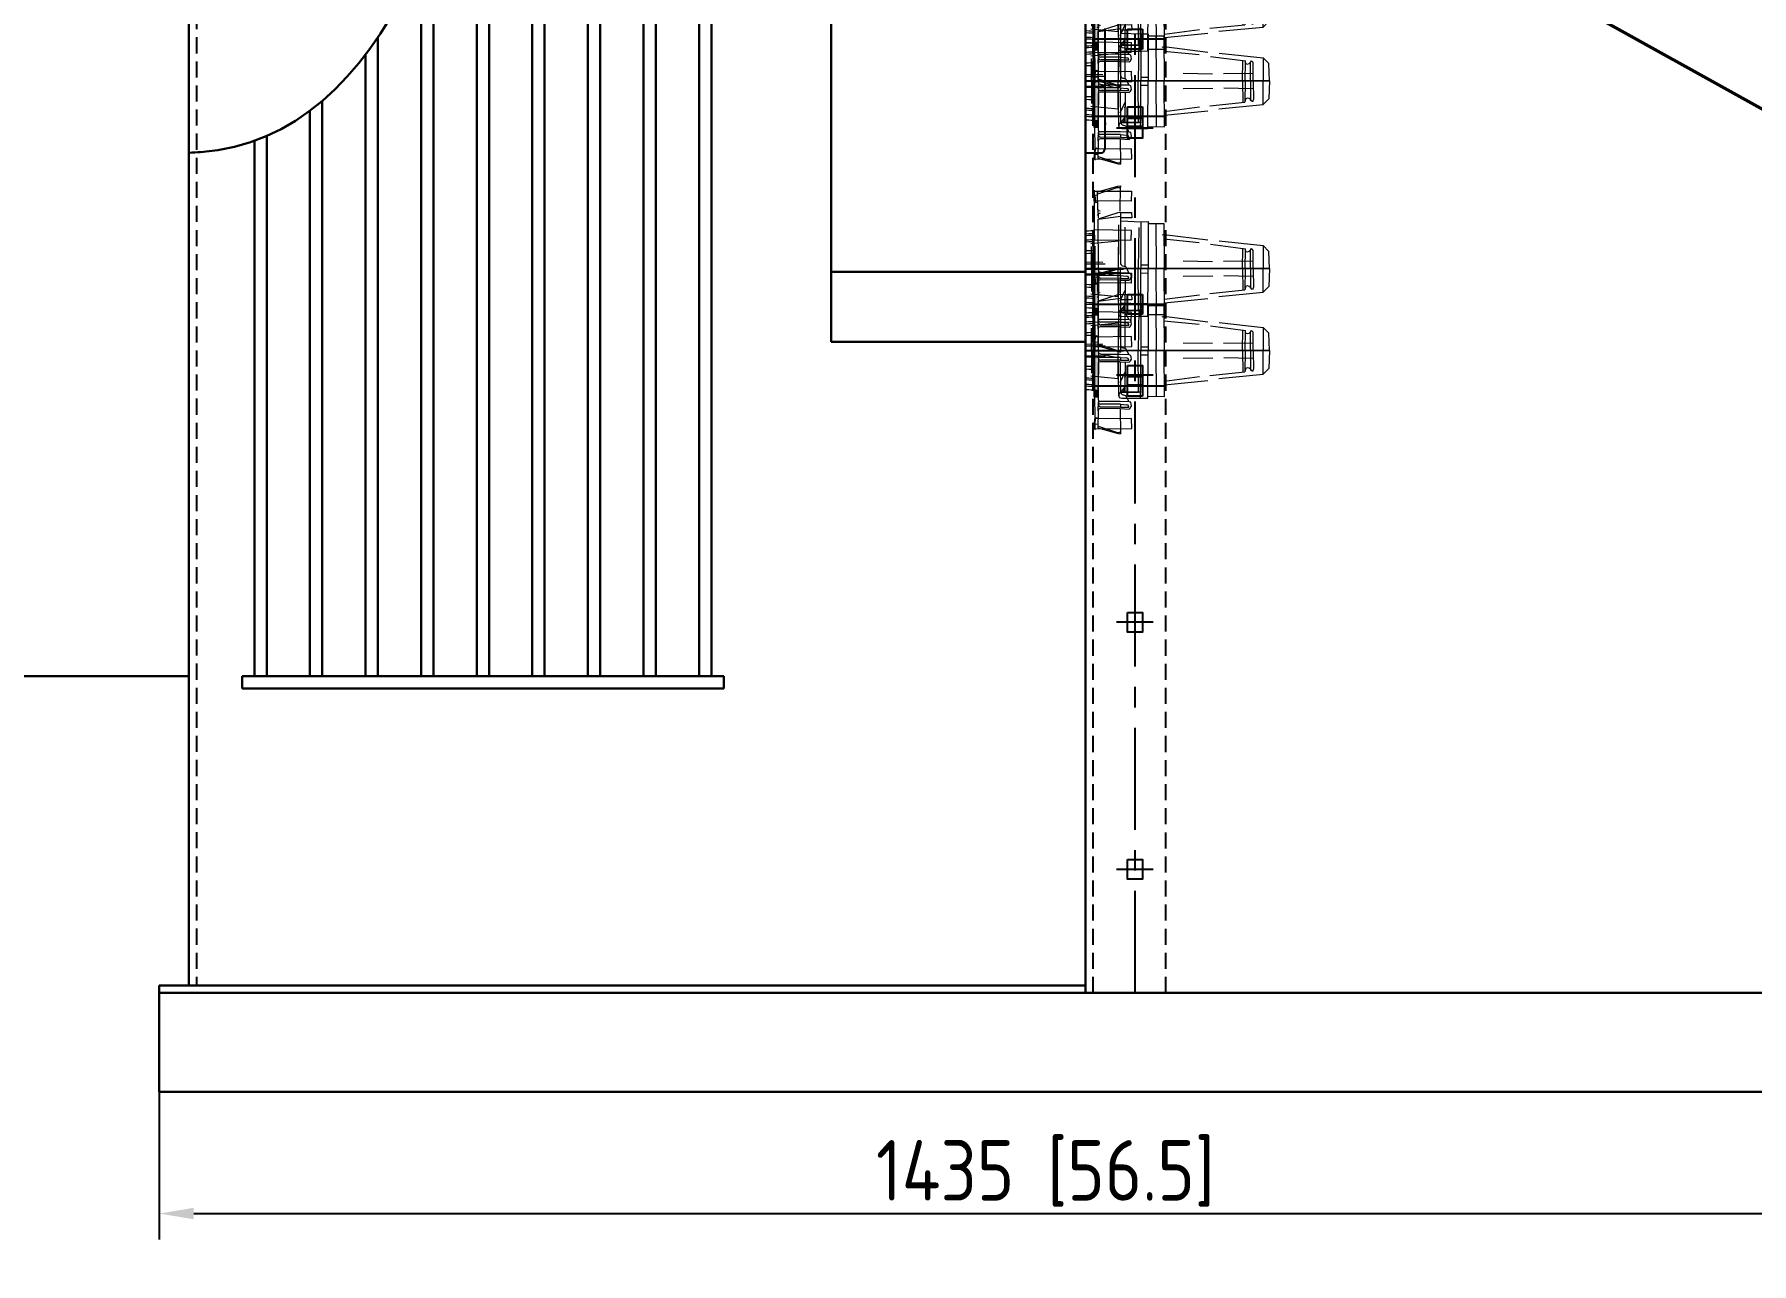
# Model space of a CAD drawing. Header units: millimetres. Extents: x 236326 to 245858, y -181683 to -175236.
# Drawn here: x 240504 to 241895, y -177963 to -176968 of the extents above; entities that cross this region are included whole.
import ezdxf

# ---------------------------------------------------------------- set-up
doc = ezdxf.new("R2010")
doc.units = ezdxf.units.MM
doc.header["$LTSCALE"] = 13
for name, pattern in [('CENTER', [50.8, 31.75, -6.35, 6.35, -6.35]), ('CENTERX2', [101.6, 63.5, -12.7, 12.7, -12.7]), ('DASHED', [0.75, 0.5, -0.25])]:
    doc.linetypes.add(name, pattern=pattern)
doc.layers.get('0').update_dxf_attribs({"color": 1, "linetype": 'CENTER'})
for name, color, linetype in [('1', 4, 'Continuous'), ('4虚线层', 6, 'DASHED'), ('C00-00-00', 7, 'Continuous'), ('PDF_几何图形', 7, 'Continuous'), ('粗实线', 4, 'Continuous')]:
    doc.layers.add(name, color=color, linetype=linetype)
doc.layers.add('2细实线', color=3, linetype='Continuous', lineweight=20)
doc.styles.get("Standard").update_dxf_attribs({"font": 'gbenor.shx', "bigfont": 'gbcbig.shx'})
doc.dimstyles.new('英寸 1-10', dxfattribs={"dimscale": 14, "dimtxt": 3.5, "dimasz": 2, "dimexe": 1.5, "dimexo": 0.5, "dimgap": 0.5, "dimtad": 1, "dimtoh": 1, "dimdec": 1, "dimdsep": 46, "dimtxsty": 'Standard', "dimcen": 2.5, "dimclrd": 3, "dimclre": 3, "dimclrt": 3, "dimadec": 0, "dimazin": 2, "dimtfac": 1, "dimtdec": 1, "dimtmove": 0, "dimatfit": 2, "dimfxl": 1, "dimarcsym": 0})

# ---------------------------------------------------------------- blocks, each defined once
blk = doc.blocks.new('qecweqw')
at = {"layer": 'C00-00-00'}
h = blk.add_hatch(color=256, dxfattribs=at)
h.dxf.hatch_style = 2
h.paths.add_polyline_path([(142974.3, -156956.2), (142974.4, -156987.5), (142977.8, -156988.3)])
h = blk.add_hatch(color=256, dxfattribs=at)
h.dxf.hatch_style = 2
h.paths.add_polyline_path([(142974.3, -156956.2), (142977.8, -156957), (142977.8, -156988.3)])
h = blk.add_hatch(color=256, dxfattribs=at)
h.dxf.hatch_style = 2
h.paths.add_polyline_path([(142974.4, -156987.5), (142974.5, -156993.4), (142977.2, -156994)])
h = blk.add_hatch(color=256, dxfattribs=at)
h.dxf.hatch_style = 2
h.paths.add_polyline_path([(142974.4, -156987.5), (142977.8, -156988.3), (142977.2, -156994)])
h = blk.add_hatch(color=256, dxfattribs=at)
h.dxf.hatch_style = 2
h.paths.add_polyline_path([(142974.5, -156993.4), (142977.2, -156994), (142974.3, -156994.1)])
at = {"color": 2, "linetype": 'ByBlock', "lineweight": 18}
blk.add_line((142967.4, -156925.7), (142967.4, -156987.7), dxfattribs=at)
blk.add_line((143116.3, -156956.2), (142967.4, -156956.5))
at = {"layer": '1', "color": 1, "linetype": 'CENTERX2', "lineweight": -3, "ltscale": 0.1}
blk.add_line((143032.4, -156985.2), (142973.4, -156985.2), dxfattribs=at)
at = {"layer": 'C00-00-00', "lineweight": 0}
for points in [[(142974, -156893.5), (143004.6, -156893.6), (143004.3, -156901.7), (142974.4, -156901.4)], [(142974.6, -156933), (143004.4, -156933.3), (143004.7, -156925.4), (142974.3, -156924.9)], [(142974.2, -157019.6), (143004.9, -157019.4), (143004.6, -157011.3), (142974.6, -157011.6)]]:
    blk.add_lwpolyline(points, close=True, dxfattribs=at)
for points in [[(142974.5, -156929.8), (142974.5, -156892.6)], [(142977.1, -156894.2), (142993.5, -156889.6), (142995.6, -156889.1), (142995.3, -156891.4)], [(142977.4, -156895.6), (142993, -156890.5), (142995.2, -156890.7)], [(142977, -156897.1), (142974.8, -156896.9), (142975.4, -156902.6), (142977.5, -156902.1)], [(142977.1, -156913.2), (142978.2, -156911.5), (142979.6, -156911.1)], [(142979.3, -156909.7), (142977.7, -156909.4), (142977.4, -156908)], [(142977.4, -156908), (142977.6, -156915.2)], [(142995.7, -156910.9), (142993.5, -156911.1), (142977.7, -156916.2)], [(142977.9, -156956.3), (142977.7, -156916.2), (142995.7, -156913.8)], [(142995.7, -156910.9), (143004.5, -156910.7), (143004.9, -156915.2), (142995.4, -156915.2)], [(142995.7, -156910.9), (142995.6, -156952.4), (142996.1, -156953.2), (142997.3, -156954.2)], [(142996.3, -156917.6), (143012.2, -156918.3), (143018, -156918.2), (143018, -156956.1)], [(143018, -156918.2), (143018.4, -156919.8), (143030.8, -156919.7), (143031.1, -156956.2)], [(143024.3, -156919.7), (143024.6, -156956.2)], [(142967.4, -156925.7), (142973.4, -156925.4)], [(142971.7, -156935.9), (142994, -156933.8)], [(142974.3, -156956.2), (142974.3, -156924.9), (142973.4, -156925.4), (142973.4, -156956.7)], [(142994, -156933.8), (142993.9, -156956.4)], [(142999.4, -156954.7), (142999.5, -156922.7)], [(143029.4, -156928.9), (143031, -156928.5), (143066.3, -156933)], [(143075.6, -156933.7), (143111.2, -156937.6), (143111.2, -156956.5)], [(143068.5, -156936.4), (143096.8, -156940.1)], [(143096.6, -156940.7), (143097, -156942.3), (143098.4, -156942.6), (143099.9, -156942.2), (143100.9, -156941)], [(143101.8, -156940.5), (143101.1, -156940.3), (143100.9, -156941)], [(143103.1, -156956.8), (143103, -156941.5), (143102.4, -156940.6), (143101.8, -156940.5)], [(143116.3, -156956.2), (143115.9, -156942.3), (143111.2, -156937.6)], [(142981.3, -156951.3), (142967.4, -156951.1)], [(142967.4, -156952.4), (142983.2, -156952.4)], [(142967.4, -156960.5), (142983.5, -156960.5)], [(142981.8, -156961.6), (142967.4, -156961.7)], [(142974.3, -156956.2), (142974.4, -156987.5), (142973.5, -156988.1), (142973.4, -156956.7)], [(142977.9, -156956.3), (142977.2, -156994), (142974.3, -156994.1), (142974.3, -156956.2)], [(142974.7, -156960.7), (142974.7, -156989.1)], [(142977.3, -156962), (142978.4, -156963.7), (142979.8, -156964)], [(142977.9, -156956.3), (142977.6, -156995.6), (142978, -156997.1), (142979.4, -156997.4)], [(142977.8, -156959.9), (142978.2, -156961.5), (142979.6, -156961.8)], [(142996.4, -156989.7), (142994.7, -156990.8), (142994.2, -156992.9), (142994.6, -156994.4), (142996.7, -156994.9), (143012, -156994.8), (143017.9, -156994.7), (143018, -156956.1)], [(142995.5, -156965.5), (142995.6, -156990.3), (143010.2, -156990), (143011.7, -156989.6), (143012.1, -156988.2), (143012.2, -156956.2)], [(142995.6, -156961.9), (142995.8, -156964.1)], [(142995.6, -156961.9), (142995.8, -156964.1)], [(143002.6, -156959.8), (143000.1, -156954.9), (142997.3, -156954.2)], [(143002.3, -156964.1), (143002, -156962.6), (143000.6, -156962.3)], [(143004.7, -156963.2), (143004.4, -156961.7), (143004, -156960.2), (143002.6, -156959.8)], [(143018.2, -156993.3), (143031.3, -156993.4), (143031.1, -156956.2)], [(143070.3, -156950.7), (143046.3, -156950.3)], [(143070.5, -156962.4), (143046.4, -156962.7)], [(143075.4, -156978.8), (143111.2, -156975.4), (143111.2, -156956.5)], [(143103.1, -156950.3), (143079, -156950.5)], [(143103.2, -156962.7), (143079.3, -156962.2)], [(143116.3, -156956.2), (143115.9, -156970.7), (143111.2, -156975.4)], [(142971.7, -156976.7), (142993.8, -156978.9)], [(142979.5, -156965.4), (142977.9, -156965.8), (142977.6, -156967.2)], [(142995.5, -156965.5), (142995.6, -156990.3), (142996.1, -156991.1), (142997.3, -156992.1)], [(142995.5, -156965.5), (143002.7, -156965.7)], [(142997.8, -156990), (142995.6, -156990.3), (142999.4, -156989.7), (142999.8, -156965.7)], [(143002.7, -156965.7), (143003.7, -156964.5), (143004.7, -156963.2)], [(143068, -156976.4), (143096.3, -156973.5)], [(143101.1, -156971.7), (143099.9, -156970.6), (143098.5, -156970.3), (143097, -156970.7), (143096.5, -156972.8)], [(143101.1, -156971.7), (143101.6, -156972.5), (143102.3, -156972.7)], [(143102.3, -156972.7), (143103, -156972.8), (143103.3, -156971.4)], [(142967.4, -156987.7), (142973.5, -156988.1)], [(142974.6, -156983.2), (142974.8, -157020.4)], [(143031.3, -156983.9), (143066.3, -156980.4)], [(142977.3, -156999.9), (142978.4, -157001.6), (142979.8, -157001.9)], [(142977.6, -156995.6), (142977.8, -156997.8), (142978.2, -156999.4), (142979.6, -156999.7)], [(142977.6, -157005), (142977.8, -156997.8)], [(142979.5, -157003.3), (142977.9, -157003.7), (142977.6, -157005)], [(142995.5, -157003.3), (143002.7, -157003.6)], [(143002.6, -156997.7), (143000.1, -156992.8), (142997.3, -156992.1)], [(143002.3, -157002), (143002, -157000.5), (143000.6, -157000.2)], [(143004.7, -157001.1), (143004.4, -156999.6), (143004, -156998), (143002.6, -156997.7)], [(143002.7, -157003.6), (143003.6, -157003), (143004.7, -157001.1)], [(142977.3, -157015.9), (142975, -157016.1), (142975.6, -157010.4), (142977.7, -157010.9)], [(142977.6, -157017.4), (142993.2, -157022.5), (142995.5, -157022.3)], [(142977.3, -157018.8), (142993.8, -157023.3), (142995.8, -157023.8), (142995.6, -157021.6)]]:
    blk.add_lwpolyline(points, dxfattribs=at)
for points in [[(142995.3, -156909.6), (142995.3, -156909.6), (142995.6, -156889.1), (142995.6, -156889.1)], [(142977.4, -156908), (142977.4, -156908), (142977.1, -156894.2), (142977.1, -156894.2)], [(142994.1, -156920.7), (142994.1, -156920.7), (142993.9, -156956.4), (142993.9, -156956.4)], [(143012.2, -156918.3), (143012.2, -156918.3), (143012.2, -156956.2), (143012.2, -156956.2)], [(142967.4, -156925.7), (142971, -156925.5), (142973.4, -156925.4), (142973.4, -156925.4)], [(142967.4, -156928), (142971.1, -156927.8), (142973.6, -156927.6), (142973.6, -156927.6)], [(142967.4, -156929.3), (142971, -156929.1), (142973.3, -156929), (142973.3, -156929)], [(142967.4, -156932.9), (142970.9, -156932.8), (142973.2, -156932.6), (142973.2, -156932.6)], [(142967.4, -156934.6), (142971.1, -156934.3), (142973.6, -156934.2), (142973.6, -156934.2)], [(143010.4, -156923), (143010.4, -156923), (143009.9, -156956.4), (143009.9, -156956.4)], [(143012.1, -156924.9), (143012.1, -156924.9), (143012.2, -156956.2), (143012.2, -156956.2)], [(143030.8, -156932.1), (143030.8, -156932.1), (143059.3, -156935), (143059.3, -156935)], [(142967.4, -156941.7), (142971, -156941.5), (142973.3, -156941.4), (142973.3, -156941.4)], [(142967.4, -156943.9), (142971.1, -156943.8), (142973.6, -156943.7), (142973.6, -156943.7)], [(142971.9, -156938.2), (142971.9, -156938.2), (142972.2, -156974.7), (142972.2, -156974.7)], [(142974.8, -156938.1), (142974.8, -156938.1), (142974.5, -156974.5), (142974.5, -156974.5)], [(143094.5, -156956.3), (143094.5, -156956.3), (143094.7, -156939.6), (143094.7, -156939.6)], [(143096.5, -156956.8), (143096.5, -156956.8), (143096.8, -156940.1), (143096.8, -156940.1)], [(143101, -156956.3), (143101, -156956.3), (143100.9, -156941), (143100.9, -156941)], [(143101.8, -156940.5), (143101.8, -156940.5), (143101.9, -156939.8), (143101.9, -156939.8)], [(142973.6, -156956.1), (142973.6, -156956.1), (142970.9, -156956.1), (142967.4, -156956.1)], [(142967.4, -156956.6), (142976.7, -156956.6), (142998.2, -156956.6), (142998.2, -156956.6)], [(142973.4, -156956.7), (142973.4, -156956.7), (142970.8, -156956.7), (142967.4, -156956.7)], [(142978.8, -156958.7), (142978.8, -156958.7), (142994, -156962.2), (142994, -156962.2)], [(142995.4, -156959.6), (142995.4, -156959.6), (142979.4, -156959.6), (142979.4, -156959.6)], [(142995.6, -156961.9), (142995.6, -156961.9), (142979.6, -156961.8), (142979.6, -156961.8)], [(142993.8, -156978.9), (142993.8, -156978.9), (142993.9, -156956.4), (142993.9, -156956.4)], [(142994.2, -156992.9), (142994.2, -156992.9), (142993.9, -156956.4), (142993.9, -156956.4)], [(143002.6, -156959.8), (143002.6, -156959.8), (142995.4, -156959.6), (142995.4, -156959.6)], [(142995.6, -156961.9), (142995.6, -156961.9), (143000.6, -156962.3), (143000.6, -156962.3)], [(143010.2, -156990), (143010.2, -156990), (143009.9, -156956.4), (143009.9, -156956.4)], [(143012, -156994.8), (143012, -156994.8), (143012.2, -156956.2), (143012.2, -156956.2)], [(143012.1, -156953.3), (143012.1, -156953.3), (143018, -156953.2), (143018, -156953.2)], [(143012.1, -156959.8), (143012.1, -156959.8), (143017.9, -156959.7), (143017.9, -156959.7)], [(143024.7, -156993.3), (143024.7, -156993.3), (143024.6, -156956.2), (143024.6, -156956.2)], [(143094.5, -156956.3), (143094.5, -156956.3), (143094.8, -156973.8), (143094.8, -156973.8)], [(143096.5, -156956.8), (143096.5, -156956.8), (143096.3, -156973.5), (143096.3, -156973.5)], [(143101, -156956.3), (143101, -156956.3), (143101, -156972.3), (143101, -156972.3)], [(143103.1, -156956.8), (143103.1, -156956.8), (143103.3, -156971.4), (143103.3, -156971.4)], [(142967.4, -156968.9), (142971.1, -156969), (142973.5, -156969.1), (142973.5, -156969.1)], [(142967.4, -156971.1), (142971.2, -156971.3), (142973.7, -156971.4), (142973.7, -156971.4)], [(142995.5, -156965.5), (142995.5, -156965.5), (142979.5, -156965.4), (142979.5, -156965.4)], [(142995.8, -156964.1), (142995.8, -156964.1), (142979.8, -156964), (142979.8, -156964)], [(142995.3, -156982.2), (142995.3, -156982.2), (142999.6, -156973), (142999.6, -156973)], [(142995.8, -156964.1), (142995.8, -156964.1), (143002.3, -156964.1), (143002.3, -156964.1)], [(143002.3, -156964.1), (143002.3, -156964.1), (143002.5, -156963.4), (143002.5, -156963.4)], [(142967.4, -156978.3), (142971.1, -156978.5), (142973.5, -156978.6), (142973.5, -156978.6)], [(142967.4, -156979.8), (142971.3, -156980), (142973.9, -156980.1), (142973.9, -156980.1)], [(142967.4, -156983.5), (142971.2, -156983.6), (142973.8, -156983.8), (142973.8, -156983.8)], [(142967.4, -156984.9), (142971.1, -156985), (142973.4, -156985.1), (142973.4, -156985.1)], [(142967.4, -156987.7), (142971.1, -156987.9), (142973.5, -156988.1), (142973.5, -156988.1)], [(142999.8, -156984.7), (142999.8, -156984.7), (142995.6, -156990.3), (142995.6, -156990.3)], [(142996.4, -156989.7), (142996.4, -156989.7), (143012.4, -156989.8), (143012.4, -156989.8)], [(142999.3, -156986.7), (142999.3, -156986.7), (142997.8, -156990), (142997.8, -156990)], [(142999.1, -156978), (142999.1, -156978), (142999.3, -156977.3), (142999.3, -156977.3)], [(143031.2, -156981), (143031.2, -156981), (143059.7, -156977.4), (143059.7, -156977.4)], [(142995.4, -156997.5), (142995.4, -156997.5), (142979.4, -156997.4), (142979.4, -156997.4)], [(142995.5, -157003.3), (142995.5, -157003.3), (142979.5, -157003.3), (142979.5, -157003.3)], [(142995.6, -156999.7), (142995.6, -156999.7), (142979.6, -156999.7), (142979.6, -156999.7)], [(142995.8, -157002), (142995.8, -157002), (142979.8, -157001.9), (142979.8, -157001.9)], [(142994.2, -156992.9), (142994.2, -156992.9), (142994.4, -156992.2), (142994.4, -156992.2)], [(143002.6, -156997.7), (143002.6, -156997.7), (142995.4, -156997.5), (142995.4, -156997.5)], [(142995.5, -157003.3), (142995.5, -157003.3), (142995.8, -157023.8), (142995.8, -157023.8)], [(142995.6, -156999.7), (142995.6, -156999.7), (142995.8, -157002), (142995.8, -157002)], [(142995.6, -156999.7), (142995.6, -156999.7), (143000.6, -157000.2), (143000.6, -157000.2)], [(142995.8, -157002), (142995.8, -157002), (143002.3, -157002), (143002.3, -157002)], [(143002.3, -157002), (143002.3, -157002), (143002.5, -157001.3), (143002.5, -157001.3)], [(142977.6, -157005), (142977.6, -157005), (142977.3, -157018.8), (142977.3, -157018.8)]]:
    blk.add_open_spline(points, degree=3, dxfattribs=at)
at = {"layer": '粗实线'}
for p, q in [((143001.4, -156977.2), (143013.4, -156977.2)), ((143001.4, -156993.2), (143001.4, -156977.2)), ((143013.4, -156977.2), (143013.4, -156993.2)), ((143013.4, -156993.2), (143001.4, -156993.2))]:
    blk.add_line(p, q, dxfattribs=at)
blk = doc.blocks.new('*D258')
at = {"layer": '2细实线', "color": 3, "linetype": 'ByBlock', "lineweight": -2}
for p, q in [((240605.6, -177788.2), (240605.6, -177943.8)), ((242040.6, -177791.2), (242040.6, -177943.8)), ((240633.6, -177922.8), (242012.6, -177922.8))]:
    blk.add_line(p, q, dxfattribs=at)
at = {"layer": '2细实线', "color": 3, "linetype": 'ByBlock'}
for points in [[(240633.6, -177918.1), (240633.6, -177927.4), (240605.6, -177922.8)], [(242012.6, -177918.1), (242012.6, -177927.4), (242040.6, -177922.8)]]:
    blk.add_solid(points, dxfattribs=at)
at = {"layer": 'Defpoints', "color": 0, "linetype": 'ByBlock'}
for p in [(240605.6, -177781.2), (242040.6, -177784.2), (242040.6, -177922.8)]:
    blk.add_point(p, dxfattribs=at)
at = {"layer": '2细实线', "color": 3, "linetype": 'ByBlock', "insert": (241323.1, -177890.3), "char_height": 49, "attachment_point": 5}
blk.add_mtext('1435 [56.5]', dxfattribs=at)

msp = doc.modelspace()

# ---------------------------------------------------------------- linework, layer by layer
at = {"layer": '1', "color": 1, "linetype": 'CENTERX2', "lineweight": -3, "ltscale": 0.1}
for p, q in [((241395.642, -177744.194), (241395.642, -176059.639)), ((241410.435, -177044.194), (241380.689, -177044.194)), ((241410.435, -177244.194), (241380.689, -177244.194)), ((241410.435, -177444.194), (241380.689, -177444.194)), ((241410.435, -177644.194), (241380.689, -177644.194))]:
    msp.add_line(p, q, dxfattribs=at)
at = {"layer": '4虚线层', "ltscale": 2}
for p, q in [((241361.642, -177744.194), (241361.642, -176065.639)), ((241420.642, -177744.194), (241420.642, -176059.639)), ((240635.642, -176229.639), (240635.642, -177738.194))]:
    msp.add_line(p, q, dxfattribs=at)
at = {"layer": 'PDF_几何图形'}
for p, q in [((241371.137, -176963.451), (241371.137, -177061.291)), ((241354.617, -177064.267), (241368.161, -177064.267))]:
    msp.add_line(p, q, dxfattribs=at)
for points in [[(241372.169, -177040.642), (241371.623, -177040.764), (241371.258, -177041.128), (241371.137, -177041.675)], [(241368.161, -177064.267), (241368.89, -177064.207), (241369.618, -177063.903), (241370.286, -177063.417), (241370.712, -177062.81), (241371.015, -177062.081), (241371.137, -177061.291)]]:
    msp.add_lwpolyline(points, dxfattribs=at)
at = {"layer": '粗实线', "lineweight": 30}
for p, q in [((241355.642, -177738.194), (241355.642, -176024.194)), ((241355.642, -177744.194), (241355.642, -176024.194)), ((240629.642, -176231.857), (240629.642, -177738.194)), ((240907.642, -176487.772), (240907.642, -177487.772)), ((240907.642, -176487.772), (240907.642, -177487.772)), ((240917.642, -176487.772), (240917.642, -177487.772)), ((240917.642, -176487.772), (240917.642, -177487.772)), ((240952.642, -176487.772), (240952.642, -177487.772)), ((240952.642, -176487.772), (240952.642, -177487.772)), ((240962.642, -176487.772), (240962.642, -177487.772)), ((240962.642, -176487.772), (240962.642, -177487.772)), ((240997.642, -176487.772), (240997.642, -177487.772)), ((240997.642, -176487.772), (240997.642, -177487.772)), ((241007.642, -176487.772), (241007.642, -177487.772)), ((241007.642, -176487.772), (241007.642, -177487.772)), ((241042.642, -176487.772), (241042.642, -177487.772)), ((241042.642, -176487.772), (241042.642, -177487.772)), ((241052.642, -176487.772), (241052.642, -177487.772)), ((241052.642, -176487.772), (241052.642, -177487.772)), ((240872.642, -176672.048), (240872.642, -177487.772)), ((240872.642, -176672.048), (240872.642, -177487.772)), ((241149.642, -176698.194), (241149.642, -177217.021)), ((240862.642, -176747.381), (240862.642, -177487.772)), ((240862.642, -176747.381), (240862.642, -177487.772)), ((240827.642, -176880.807), (240827.642, -177487.772)), ((240827.642, -176880.807), (240827.642, -177487.772)), ((240817.642, -176905.689), (240817.642, -177487.772)), ((240817.642, -176905.689), (240817.642, -177487.772)), ((240782.642, -176970.678), (240782.642, -177487.772)), ((240782.642, -176970.678), (240782.642, -177487.772)), ((240772.642, -176984.635), (240772.642, -177487.772)), ((240772.642, -176984.635), (240772.642, -177487.772)), ((240737.642, -177022.076), (240737.642, -177487.772)), ((240737.642, -177022.076), (240737.642, -177487.772)), ((240727.642, -177030.07), (240727.642, -177487.772)), ((240727.642, -177030.07), (240727.642, -177487.772)), ((240682.642, -177054.478), (240682.642, -177487.772)), ((240682.642, -177054.478), (240682.642, -177487.772)), ((240692.642, -177050.519), (240692.642, -177487.772)), ((240692.642, -177050.519), (240692.642, -177487.772)), ((241149.642, -177160.556), (241355.642, -177160.556)), ((241149.642, -177217.021), (241355.642, -177217.021)), ((240389.642, -177487.772), (240629.642, -177487.772)), ((240672.642, -177487.772), (241062.642, -177487.772)), ((240672.642, -177497.772), (240672.642, -177487.772)), ((240672.642, -177497.772), (241062.642, -177497.772)), ((241062.642, -177497.772), (241062.642, -177487.772)), ((240605.642, -177738.194), (240605.642, -177824.194)), ((240605.642, -177738.194), (241355.642, -177738.194)), ((240605.642, -177744.194), (241355.642, -177744.194)), ((240629.642, -177744.194), (240605.642, -177744.194)), ((241355.642, -177744.194), (241420.642, -177744.194)), ((241420.642, -177744.194), (242040.642, -177744.194)), ((240605.642, -177824.194), (242040.642, -177824.194))]:
    msp.add_line(p, q, dxfattribs=at)
at = {"layer": '粗实线', "lineweight": 50}
msp.add_line((242477.904, -177348.937), (241538.617, -176825.694), dxfattribs=at)
at = {"layer": '粗实线'}
for points in [[(241389.642, -177036.194), (241401.642, -177036.194), (241401.642, -177052.194), (241389.642, -177052.194)], [(241389.642, -177236.194), (241401.642, -177236.194), (241401.642, -177252.194), (241389.642, -177252.194)], [(241389.642, -177436.194), (241401.642, -177436.194), (241401.642, -177452.194), (241389.642, -177452.194)], [(241389.642, -177636.194), (241401.642, -177636.194), (241401.642, -177652.194), (241389.642, -177652.194)]]:
    msp.add_lwpolyline(points, close=True, dxfattribs=at)
at = {"layer": '粗实线', "lineweight": 30}
msp.add_open_spline([(240629.642, -176407.541), (240712.847, -176405.106), (240872.919, -176407.285), (240889.592, -176752.137), (240789.586, -177056.878), (240632.817, -177063.966), (240629.642, -177064.047)], degree=3, knots=[20.3390696, 20.3390696, 20.3390696, 20.3390696, 232.41948877, 445.2778753, 915.07717431, 924.70718078, 924.70718078, 924.70718078, 924.70718078], dxfattribs=at)

# ---------------------------------------------------------------- block references
at = {"color": 7, "linetype": 'ByBlock', "lineweight": 30}
for p in [(98388.193, -19986.969), (98388.193, -20049.652), (98388.193, -20201.652), (98388.193, -20267.932)]:
    msp.add_blockref('qecweqw', p, dxfattribs=at)

# ---------------------------------------------------------------- dimensions: what is measured, and where the dimension line sits
at = {"layer": '2细实线', "linetype": 'ByBlock'}
dim = msp.add_linear_dim(base=(242040.642, -177922.778), p1=(240605.642, -177781.194), p2=(242040.642, -177784.194), dimstyle='英寸 1-10', dxfattribs=at)
dim.commit()
dim.dimension.update_dxf_attribs({"geometry": '*D258', "text_midpoint": (241323.142, -177890.257)})

doc.saveas('drawing.dxf')
